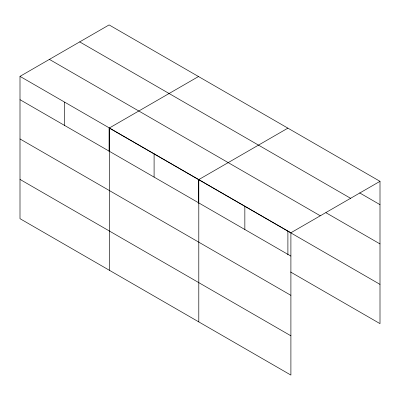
<?xml version="1.0" encoding="UTF-8"?>
<svg xmlns="http://www.w3.org/2000/svg" width="400" height="400" viewBox="0 0 400 400"><rect width="100%" height="100%" fill="white"/><g stroke="black" fill="none" stroke-linecap="round" stroke-linejoin="round"><path stroke-width="0.6" d="M290.9 295.36L290.9 232.765L20 76.365L20 218.675L290.9 375.08L290.9 295.36L20 138.96M290.57 272.005L380 323.635L380 181.325L109.1 24.92L20 76.365M198.5 76.535L109.395 127.975L109.395 270.29M287.895 128.145L198.795 179.59L198.795 321.905M290.9 232.765L380 181.325M359.65 192.905L380 204.655M79.7 41.895L350.595 198.3M325.915 212.695L380 243.92M49.405 59.385L320.3 215.79M380 284.375L109.1 127.97L109.1 151.655M20 99.695L290.9 256.095M20 179.415L290.9 335.815M287.895 231.195L287.895 254.88M244.845 206.175L244.845 229.51M198.5 179.585L198.5 203.265M154.095 153.78L154.095 177.115M64.7 102.17L64.7 125.5"/></g></svg>
